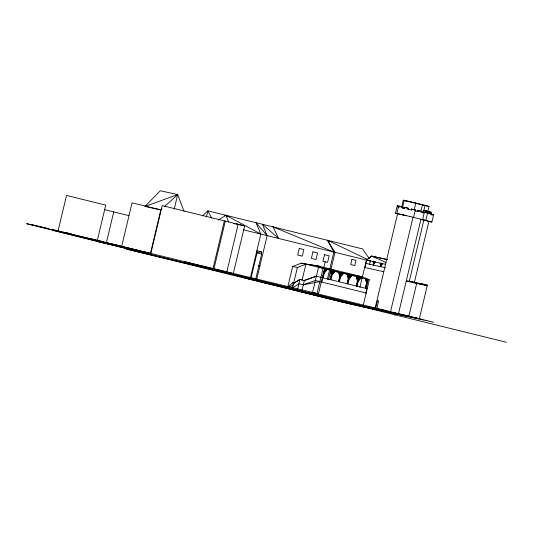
<?xml version="1.0" encoding="UTF-8"?>
<svg xmlns="http://www.w3.org/2000/svg" width="533" height="533" viewBox="0 0 533 533"><rect width="100%" height="100%" fill="white"/><g stroke="black" fill="none" stroke-linecap="round" stroke-linejoin="round"><path stroke-width="0.8" d="M141.631 252.409L26.65 223.673L96.973 240.463M52.321 230.343L57.897 231.589L66.512 195.431L105.727 205.132L97.299 240.503M106.387 242.748L113.736 211.901L104.648 209.649M121.651 246.519L132.064 202.813L160.819 209.909L162.025 208.816M98.432 241.809L150.839 253.395L162.225 205.605L244.647 225.885L233.261 273.676L214.619 269.611M174.258 208.976L177.689 194.578L160.273 190.747L145.003 206.444L160.819 209.909L150.219 254.408L126.174 249.004L346.93 303.23L433.715 322.258L311.885 292.45L315.636 293.197L184.831 261.763M206.411 216.938L207.863 210.848L362.533 248.918L369.322 258.638M150.839 253.395L212.98 268.692L224.366 220.902M212.98 268.692L213.933 268.899L225.319 221.108M250.423 277.766L260.83 234.08L255.927 222.627L267.146 235.639L256.733 279.352M251.076 277.906L257.033 252.902L256.866 250.723L261.363 251.836L261.676 254.041L255.713 279.065M292.544 285.601L287.773 286.974L292.657 266.473L301.172 263.195L317.795 265.9L362.4 276.867L369.316 279.785L363.22 305.376M292.144 287.907L293.163 283.623L299.926 279.485L297.601 289.252M362.4 276.867L336.39 271.677L330.993 269.118L324.444 268.739L317.795 265.9L305.889 264.208L297.381 267.486L292.497 287.987L298.906 283.769L303.297 284.855L319.86 281.611L366.178 292.97L365.831 292.897L366.171 291.464M329.854 268.872L324.444 268.739L305.889 264.208L302.124 280.032L301.771 279.952M301.998 290.312L304.323 280.571L316.402 276.221L303.97 280.491L304.323 280.571L299.573 279.412M312.431 292.897L318.521 267.319M316.908 294.016L323.005 268.425L317.795 265.9M318.348 294.336L324.444 268.739M321.852 282.057L322.871 277.773L320.526 277.247L322.598 277.706L324.73 268.812L324.384 268.732L369.316 279.785M324.317 271.51L324.943 268.872L325.29 268.945L324.504 272.243L324.157 272.17L326.629 269.285L327.309 269.445L324.344 272.903L323.171 277.846M327.355 279.345L333.858 252.062L327.489 240.256L367.437 259.451M328.541 279.399L330.806 269.911M330.993 269.118L334.997 252.309L327.489 240.256M331.739 274.022L332.519 270.731L332.179 270.651L331.393 273.949L331.739 274.022L330.833 270.311L330.154 270.158L331.233 274.608L330.054 279.552L330.4 279.625L331.579 274.682L330.5 270.231M332.266 272.769L332.579 271.45M332.445 273.509L334.424 271.204L335.104 271.364L332.139 274.821L330.96 279.765L330.62 279.692M332.299 274.162L333.085 270.864L332.739 270.791M339.814 276.021L340.6 272.729L340.947 272.803L340.161 276.101L339.261 272.39L338.582 272.23L339.661 276.68L338.482 281.624L338.828 281.704L340.007 276.76L338.928 272.303M339.714 278.939L340.054 277.526M340.853 274.182L341.167 272.863L341.506 272.943L340.727 276.234L340.38 276.161L342.852 273.282L343.532 273.436L340.567 276.894L339.388 281.837M348.355 278.126L349.142 274.828L349.488 274.901L348.702 278.199L347.802 274.488L347.116 274.328L348.202 278.786L347.023 283.729L347.369 283.803L348.542 278.859L347.463 274.408M348.256 281.044L348.595 279.632M349.388 276.287L349.701 274.968L350.048 275.041L349.262 278.339L348.915 278.266L351.387 275.381L352.073 275.541L349.108 278.999L347.929 283.942M357.856 280.451L358.642 277.16L358.296 277.08L357.51 280.378L357.856 280.451L356.957 276.74L356.277 276.587L357.357 281.038L356.177 285.981L356.524 286.054L357.703 281.111L356.624 276.66M357.077 284.709L356.737 286.121L357.083 286.194L358.263 281.251L361.227 277.793L360.548 277.633L358.569 279.938M357.41 283.296L357.75 281.884M358.389 279.199L358.702 277.88M358.423 280.591L359.202 277.293L358.862 277.22M359.902 287.34L366.404 260.057L371.548 256.093L387.598 259.644M365.112 266.866L366.711 260.137L371.548 256.093L386.905 259.511M369.529 264.595L370.448 260.73M367.717 279.392L365.598 288.286L365.252 288.213L367.37 279.319L368.276 279.532L366.158 288.426L365.811 288.353L366.584 285.115M366.511 290.039L366.851 288.606L367.197 288.686L321.979 277.566L322.325 277.64M373.953 261.73L373.167 265.028L373.653 265.148L374.099 261.903M373.347 265.068L374.133 261.77M373.48 265.108L373.959 263.089L373.22 261.73L374.126 263.175L375.145 262.149L373.813 263.095M380.609 266.687L381.042 264.874L380.162 263.109L380.729 264.801L380.295 266.613L380.802 266.733L381.235 264.928L382.514 263.642L380.922 264.854L380.495 266.653M380.782 264.568L381.042 263.475L381.555 263.588L381.282 264.714L380.782 264.568L380.369 263.329L382.248 263.742L381.282 264.714M381.242 263.509L380.975 264.635L382.248 263.742M381.355 263.555L381.095 264.648L380.369 263.329M396.965 213.68L395.493 213.24L397.258 205.818L399.843 206.398L399.404 206.331M398.95 207.057L397.671 206.744L397.865 205.918M396.838 213.486L398.411 206.897M422.836 319.62L375.019 308.5L397.598 213.74L401.336 214.519M402.901 207.93L402.895 207.057L399.344 206.224L399.15 207.051L397.671 206.744M375.545 308.58L377.191 301.778A6.203 2.465 -76.3 0 1 378.144 300.472A6.203 2.465 -76.3 0 1 378.417 302.031L376.818 308.847L375.019 308.5M402.741 207.89L401.402 207.55L401.602 206.724L402.935 207.071M401.622 207.197L403.294 200.188L407.059 201.008M402.575 207.37L404.241 200.368M408.298 209.169L407.872 208.17L404.5 207.39L404.307 208.21L401.402 207.55M408.045 209.109L407.672 208.996L407.872 208.17M411.509 209.029L411.309 209.855L411.683 209.969L411.882 209.143L411.509 209.029L415.327 209.942L415.34 210.815M414.141 210.049L415.813 203.046L413.348 202.453M401.302 314.75L419.358 318.774L427.366 285.155L416.713 283.27L408.864 316.229L390.456 312.018L413.035 217.257L431.87 222.088L433.635 214.672L430.504 213.866M415.327 209.942L413.555 217.357L409.744 216.445M418.225 210.648L417.352 210.468L417.159 211.288L418.032 211.474L418.225 210.648L421.223 211.381L421.023 212.207L423.722 212.86L423.915 212.041L425.321 212.407L425.707 210.762L426.7 211.028L426.307 212.674L427.386 212.967L427.779 211.321L428.952 211.641L428.559 213.287L429.631 213.58L430.024 211.934L431.197 212.254L430.804 213.9M394.846 315.116L395.233 313.504M420.843 211.681L422.516 204.679L415.567 203M423.915 212.041L422.749 211.788L422.556 212.607L423.722 212.86M422.849 212.68L423.042 211.854M425.321 212.407L423.362 211.954L423.755 210.302L427.992 211.381L425.834 220.442M423.588 211.601L425.074 205.378M422.636 219.576L424.401 212.161M409.157 281.79L423.882 219.989M427.733 211.901L429.032 206.451L421.736 204.505M414.268 282.916L428.932 221.362L420.983 219.203L398.411 313.957L406.359 316.122L344.345 302.491L305.849 292.91M432.623 214.393L432.423 215.219L431.61 214.999L431.81 214.173L430.664 213.94M421.603 284.515L421.763 283.856M424.181 285.082L424.335 284.422L427.366 285.155M323.824 267.386L325.183 261.79M324.504 272.243L326.976 269.365M334.771 271.284L331.793 274.748L332.139 274.821M343.192 273.356L340.221 276.82L340.567 276.894M351.733 275.454L348.762 278.926L349.108 278.999M360.888 277.713L357.916 281.177L358.263 281.251M373.766 263.289L375.379 262.056L374.079 263.362L373.6 263.229L373.027 261.53L373.906 263.309M202.527 215.938L207.863 210.848L211.708 218.197M164.437 206.624L177.689 194.578L184.058 211.434M287.773 286.974L292.997 282.477L294.476 282.803L292.997 282.477M299.926 279.485L293.163 283.623M218.25 220.022L226.019 215.292L260.83 234.08L370.402 261.043M145.003 206.444L177.689 194.578M302.944 284.775L315.389 280.471L319.86 281.611L319.507 281.531M256.38 252.769L261.363 251.836M224.38 215.539L226.019 215.292L227.331 216.298M409.317 281.131L416.713 283.27L424.335 284.422L409.317 281.131L406.259 280.998L427.213 285.815M48.69 228.617L30.288 224.293M404.674 200.488L404.28 200.428L405.227 200.708M395.493 213.24L403.827 215.085M285.255 287.66L264.368 282.69L272.916 284.609M385.905 310.659L362.347 305.789L212.394 269.065L188.376 263.828L134.403 250.936M414.661 209.809L415.533 209.995M421.223 211.381L417.352 210.468M92.089 239.077L88.991 238.431L146.229 252.382M289.705 288.879L292.923 289.552M102.869 241.902L101.083 241.529L110.378 243.761M116.527 245.267L114.568 244.854L138.733 250.743M214.826 269.698L211.474 268.978M262.656 282.077L244.9 277.86L506.35 342.253M237.192 224.053L238.184 224.266L226.798 272.057L225.805 271.843M301.172 263.195L305.889 264.208M292.657 266.473L297.381 267.486M96.999 240.396L149.593 253.122M213.466 269.558L216.418 270.191M219.263 270.984L224.266 272.057L211.108 268.785M287.58 287.767L363.033 306.155L384.32 310.879L355.804 304.556M324.004 272.829L324.344 272.903M331.233 274.608L331.579 274.682M339.661 276.68L340.007 276.76M366.584 282.61L366.931 282.69L366.031 278.979L365.345 278.819L366.771 283.343L365.691 278.892M348.202 278.786L348.542 278.859M357.357 281.038L357.703 281.111M320.959 281.85L321.306 281.924M311.519 293.67L316.722 294.789M233.301 223.414L244.647 225.885M64.187 232.401L101.836 241.436M302.931 284.775L303.297 284.855M110.444 243.694L116.201 244.953M212.807 269.305L203.406 267.1L360.535 305.722M404.767 200.475L408.918 201.427M385.845 264.368L366.711 260.137M373.22 261.73L375.145 262.149M385.426 267.753L365.924 263.429M364.632 267.473L383.647 271.69M365.778 292.884L366.178 292.97M65.666 232.761L71.382 234.027M376.818 308.847L390.456 312.018M389.716 312.178L342.466 301.885L281.297 286.854M402.701 207.883L404.774 208.356M403.021 214.839L404.387 215.145M401.902 207.051L398.731 206.264M408.405 201.294L411.076 201.934M408.251 208.29L404.5 207.39M402.735 214.806L406.726 215.765M431.197 212.254L425.82 210.868M426.08 212.667L427.386 212.967M428.325 213.273L429.631 213.58M410.783 201.847L413.401 202.48M407.672 208.996L411.429 209.909M406.106 215.585L409.857 216.498M416.54 203.493L429.032 206.451M397.258 205.818L399.703 206.451M433.635 214.672L430.697 213.946M422.589 219.863L426.227 220.709M428.539 221.295L431.657 222.034M52.054 229.41L70.916 233.874M410.163 201.947L415.8 203.306M399.344 206.224L401.322 206.711M415.24 210.821L418.032 211.474M243.181 229.75L260.83 234.08M257.033 252.902L261.676 254.041M374.486 308.301L376.178 308.714M209.189 268.512L222.221 271.617M191.34 264.468L57.897 231.589M408.225 201.474L409.517 201.787M402.895 215.145L404.294 215.519M113.736 211.901L128.999 215.665M321.426 277.46L316.049 276.141M258.685 265.76L259.897 266.06L258.885 265.774M213.933 268.899L233.261 273.676M207.384 267.972L212.72 269.285M188.376 263.828L252.002 279.445M380.729 264.801L381.235 264.928M248.451 278.652L260.064 281.524M405.74 200.868L407.005 201.188M406.499 201.041L403.294 200.188M423.755 210.302L424.741 210.568M428.066 211.474L429.238 211.794M422.749 211.788L423.362 211.954M267.146 235.639L262.403 224.22L278.646 238.471L272.976 226.825L333.858 252.062M371.548 256.093L385.872 262.403M272.976 226.825L275.188 227.911M226.019 215.292L228.617 222.081M299.253 248.438L297.687 254.994L302.318 256.14L303.883 249.577L299.253 248.438M312.944 251.816L311.379 258.378L316.009 259.518L317.575 252.962L312.944 251.816M324.517 254.674L322.951 261.237L327.582 262.376L329.147 255.82L324.517 254.674M351.953 259.318L350.707 264.561L354.738 265.554L355.991 260.284L351.953 259.318"/></g></svg>
